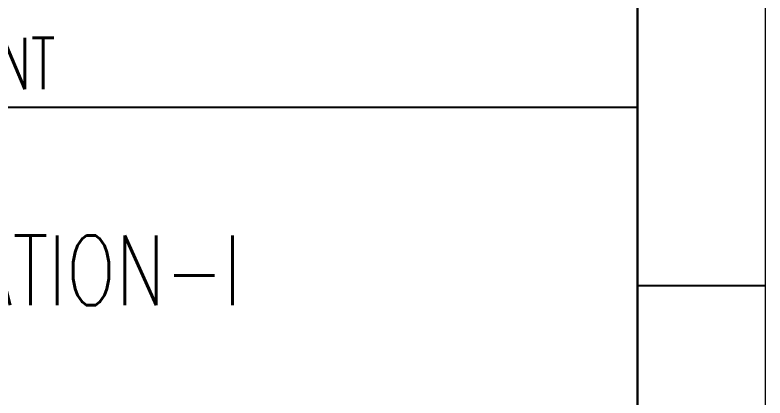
# Model space of a CAD drawing. Header units: inches. Extents: x 345 to 1189, y 67 to 663.
# Drawn here: x 1147.65 to 1189.41, y 110.12 to 131.43 of the extents above; entities that cross this region are included whole.
import ezdxf

# ---------------------------------------------------------------- set-up
doc = ezdxf.new("R2010")
doc.units = ezdxf.units.IN
doc.header["$MEASUREMENT"] = 0
doc.layers.add('E-MDB', color=1, linetype='Continuous', lineweight=30)
doc.layers.add('TEG BORDER', color=7, linetype='Continuous')
doc.styles.add('TAVE1', font='ROMANS.shx', dxfattribs={"width": 0.75})
doc.styles.add('TEG BORDER', font='txt_qlt.shx', dxfattribs={"width": 0.7, "bigfont": 'hztxt.shx'})

# ---------------------------------------------------------------- blocks, each defined once
blk = doc.blocks.new('252 BORDER A2')
for p, q in [((589, 5), (589, 116)), ((594, 35), (589, 35))]:
    blk.add_line(p, q)
at = {"color": 5, "lineweight": 15}
blk.add_lwpolyline([(0, 420), (594, 420), (594, 0), (0, 0)], close=True, dxfattribs=at)
blk.add_lwpolyline([(5, 415), (589, 415), (589, 5), (5, 5)], close=True)
at = {"layer": 'TEG BORDER'}
blk.add_line((489, 42), (589, 42), dxfattribs=at)
at = {"layer": 'TEG BORDER', "lineweight": 25, "insert": (495.73, 44.204), "char_height": 2, "width": 100, "attachment_point": 4, "style": 'TEG BORDER'}
blk.add_mtext('\\pt8.5888;2 {\\H1.5x;x\\H0.66667x; 75  MMSCFD TEG DEHYDRATION TYPE  NATURAL GAS PROCESS PLANT}', dxfattribs=at)

msp = doc.modelspace()

# ---------------------------------------------------------------- block references
at = {"xscale": 1.4211126, "yscale": 1.4211126, "zscale": 1.4211126}
msp.add_blockref('252 BORDER A2', (345.265, 66.623), dxfattribs=at)

# ---------------------------------------------------------------- texts
at = {"layer": 'E-MDB', "color": 0, "lineweight": 0, "style": 'TAVE1', "width": 0.75}
msp.add_text('DESIGN OF BUILDING ELECTRICAL SYSTEM FOR LOCATION-I', height=3.88873, dxfattribs=at).set_placement((1045.012, 115.276))

doc.saveas('drawing.dxf')
